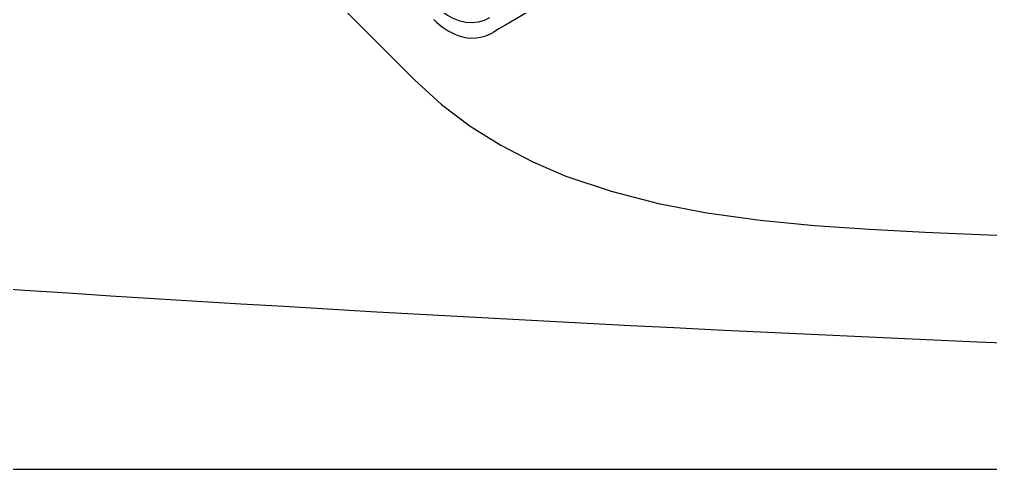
# Model space of a CAD drawing. Extents: x 527 to 611, y 788 to 934.
# Drawn here: x 533.22 to 545.67, y 803.36 to 809.12 of the extents above; entities that cross this region are included whole.
import ezdxf

# ---------------------------------------------------------------- set-up
doc = ezdxf.new("R2010")
doc.units = 0
doc.header["$MEASUREMENT"] = 0
doc.layers.add('1', color=4, linetype='Continuous')
doc.layers.add('BDIM_GREEN', color=3, linetype='Continuous')

# ---------------------------------------------------------------- blocks, each defined once
blk = doc.blocks.new('2018 FLAIR')
at = {"layer": '1', "linetype": 'Continuous', "lineweight": 25}
for p, q in [((4.993, 11.385), (11.385, 4.993)), ((81.522, 0), (2.898, 0))]:
    blk.add_line(p, q, dxfattribs=at)
at = {"layer": '1', "linetype": 'Continuous', "lineweight": 25, "flags": 128}
for points in [[(11.385, 4.993), (11.734, 4.675), (12.104, 4.395), (12.495, 4.151), (12.904, 3.939), (13.33, 3.758), (13.911, 3.562), (14.514, 3.407), (15.135, 3.288), (15.819, 3.193), (16.515, 3.125), (17.22, 3.077), (17.929, 3.041), (18.638, 3.01)], [(18.638, 3.01), (22.514, 2.857), (25.561, 2.756)]]:
    blk.add_lwpolyline(points, dxfattribs=at)
at = {"layer": '1', "linetype": 'Continuous', "lineweight": 25}
for centre, radius, start, end in [((210.797, -327.994), 388.13, 120.34125, 120.74139), ((12.243, 6.343), 0.84, 223.7365, 249.4241), ((12.131, 6.045), 0.522, 249.5253, 300.8466), ((41.85, 544.376), 543.237, 266.08163, 269.83213)]:
    blk.add_arc(centre, radius, start, end, dxfattribs=at)
at = {"layer": 'BDIM_GREEN', "linetype": 'Continuous', "lineweight": 25, "flags": 128}
blk.add_lwpolyline([(11.678, 5.922), (11.747, 5.863), (11.81, 5.817), (11.871, 5.783), (11.959, 5.747), (12.045, 5.727), (12.129, 5.722), (12.21, 5.732), (12.286, 5.755), (12.356, 5.789)], dxfattribs=at)

msp = doc.modelspace()

# ---------------------------------------------------------------- block references
at = {"layer": '1'}
msp.add_blockref('2018 FLAIR', (526.895, 803.362), dxfattribs=at)

doc.saveas('drawing.dxf')
